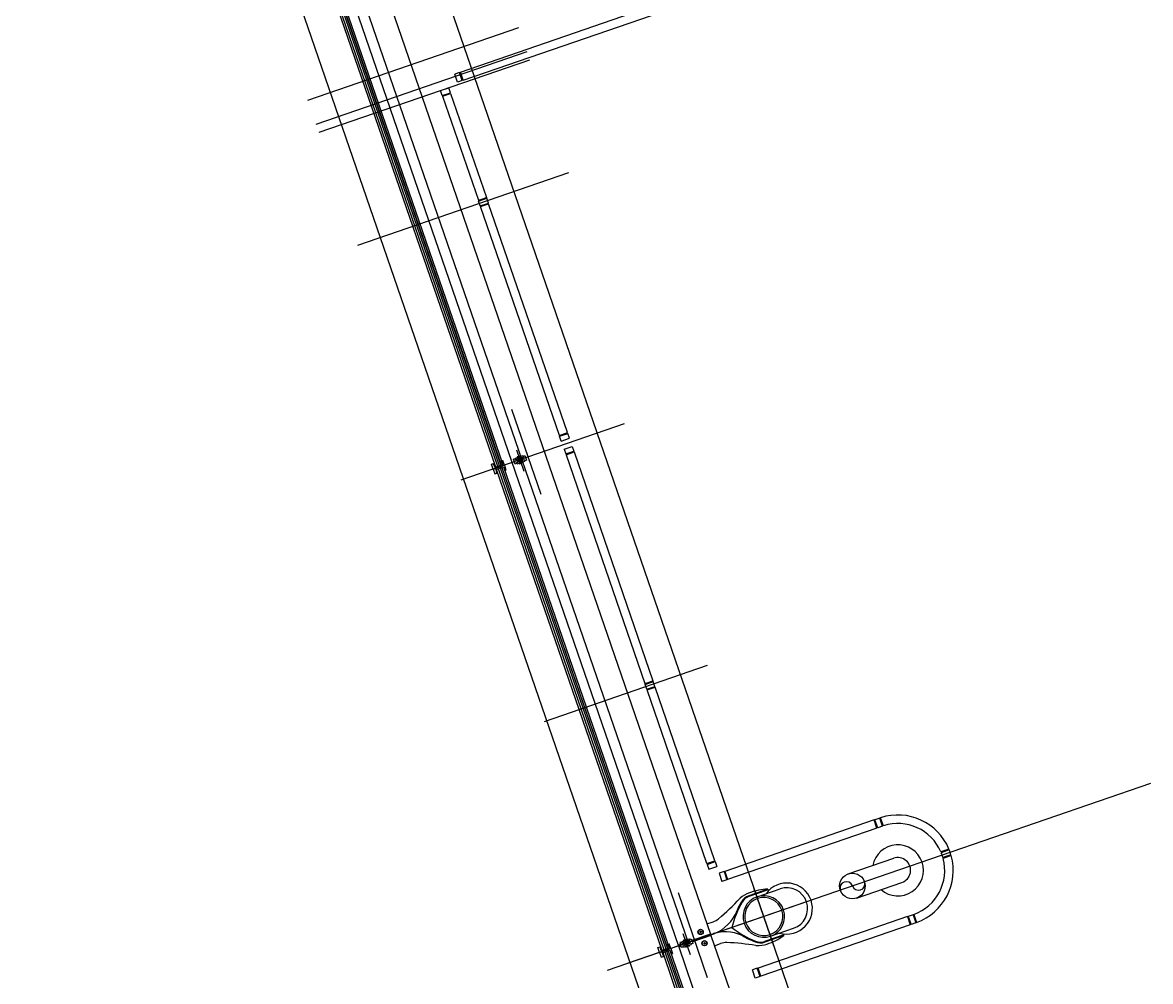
# Model space of a CAD drawing. Extents: x 809434 to 809707, y 818708 to 819364.
# Drawn here: x 809481.27 to 809487.89, y 819216.61 to 819222.24 of the extents above; entities that cross this region are included whole.
import ezdxf

# ---------------------------------------------------------------- set-up
doc = ezdxf.new("R2010")
doc.units = 0
for name, color, linetype in [('Level 2', 7, 'Continuous'), ('MAJ630__', 7, 'Continuous'), ('MAJ640__', 7, 'Continuous'), ('MAJ640__1', 7, 'Continuous'), ('MMH294_S', 7, 'Continuous')]:
    doc.layers.add(name, color=color, linetype=linetype)

msp = doc.modelspace()

# ---------------------------------------------------------------- linework, layer by layer
at = {"layer": 'Level 2'}
for p, q in [((809486.1185, 819217.2444), (809486.385, 819217.3361)), ((809486.1674, 819217.1026), (809486.4338, 819217.1943))]:
    msp.add_line(p, q, dxfattribs=at)
msp.add_circle((809486.1429, 819217.1735), 0.075, dxfattribs=at)
for centre, radius, start, end in [((809486.4094, 819217.2652), 0.075, 288.99964, 109.00049), ((809486.1075, 819217.1613), 0.0375, 19, 199), ((809486.1784, 819217.1857), 0.0375, 199, 19)]:
    msp.add_arc(centre, radius, start, end, dxfattribs=at)
at = {"layer": 'MAJ630__'}
for p, q in [((809483.3591, 819222.5554), (809485.3093, 819216.8917)), ((809483.0762, 819222.4553), (809484.0481, 819219.6329)), ((809483.1188, 819222.47), (809484.0906, 819219.6476)), ((809482.8847, 819222.3973), (809486.7915, 819211.0511)), ((809484.0251, 819219.6488), (809484.0374, 819219.6531)), ((809484.0349, 819219.6205), (809484.0251, 819219.6488)), ((809484.0349, 819219.6205), (809484.1004, 819219.643)), ((809484.0349, 819219.6205), (809484.1004, 819219.643)), ((809484.0349, 819219.6205), (809484.0446, 819219.5921)), ((809484.0447, 819219.6318), (809484.0374, 819219.6531)), ((809484.0447, 819219.6318), (809484.0906, 819219.6476)), ((809484.0496, 819219.6176), (809484.0955, 819219.6334)), ((809484.0496, 819219.6176), (809484.0569, 819219.5963)), ((809484.0529, 819219.6188), (809485.0247, 819216.7967)), ((809484.0833, 819219.6689), (809484.0906, 819219.6714)), ((809484.0906, 819219.6476), (809484.0833, 819219.6689)), ((809484.1004, 819219.643), (809484.0906, 819219.6714)), ((809484.0955, 819219.6334), (809485.0673, 819216.811)), ((809484.0955, 819219.6334), (809484.1028, 819219.6121)), ((809484.1004, 819219.643), (809484.1101, 819219.6147)), ((809484.1028, 819219.6121), (809484.1101, 819219.6147)), ((809484.0446, 819219.5921), (809484.0569, 819219.5963)), ((809485.5832, 819217.1098), (809485.7184, 819217.1563)), ((809485.6626, 819216.879), (809485.7978, 819216.9256)), ((809485.06, 819216.8323), (809485.0673, 819216.8348)), ((809485.0673, 819216.811), (809485.06, 819216.8323)), ((809485.0771, 819216.8065), (809485.0673, 819216.8348)), ((809485.3125, 819216.8822), (809487.2627, 819211.2186)), ((809485.0018, 819216.8123), (809485.0141, 819216.8165)), ((809485.0116, 819216.7839), (809485.0018, 819216.8123)), ((809485.0116, 819216.7839), (809485.0771, 819216.8065)), ((809485.0116, 819216.7839), (809485.0771, 819216.8065)), ((809485.0116, 819216.7839), (809485.0213, 819216.7555)), ((809485.0214, 819216.7952), (809485.0141, 819216.8165)), ((809485.0213, 819216.7555), (809485.0336, 819216.7598)), ((809485.0214, 819216.7952), (809485.0673, 819216.811)), ((809485.0263, 819216.781), (809485.0722, 819216.7969)), ((809485.0263, 819216.781), (809485.0336, 819216.7598)), ((809485.0296, 819216.7822), (809486.0015, 819213.9598)), ((809485.0722, 819216.7969), (809485.0795, 819216.7756)), ((809485.0722, 819216.7968), (809486.044, 819213.9745)), ((809485.0771, 819216.8065), (809485.0868, 819216.7781)), ((809485.0795, 819216.7756), (809485.0868, 819216.7781))]:
    msp.add_line(p, q, dxfattribs=at)
for points in [[(809485.6471, 819217.1551), (809485.6485, 819217.1512), (809485.5357, 819217.1123)], [(809485.2889, 819216.9508), (809485.3257, 819216.9635)], [(809485.3328, 819216.8231), (809485.3697, 819216.8358)], [(809485.741, 819216.8827), (809485.7396, 819216.8866), (809485.6268, 819216.8478)]]:
    msp.add_lwpolyline(points, dxfattribs=at)
for centre, radius, start, end in [((809486.4094, 819217.2652), 0.15, 229, 169), ((809485.7581, 819217.041), 0.15, 19, 144.5771), ((809485.7581, 819217.041), 0.122, 19, 109), ((809484.4947, 819218.007), 1.3402, 310.07845, 317.42579), ((809485.4963, 819217.0867), 0.02, 130.39607, 137.42579), ((809485.5951, 819216.9707), 0.1724, 109.2751, 130.39607), ((809485.5601, 819217.0414), 0.075, 109, 149.96236), ((809485.6229, 819216.9944), 0.122, 19, 199), ((809485.6229, 819216.9944), 0.112, 19, 199), ((809485.6581, 819216.816), 0.3393, 91.86071, 110.70605), ((809485.9824, 819216.7972), 0.5628, 149.96236, 166.36786), ((809485.6229, 819216.9944), 0.122, 199, 19), ((809485.6229, 819216.9944), 0.112, 199, 19), ((809485.7581, 819217.041), 0.15, 253.4229, 19), ((809485.7581, 819217.041), 0.122, 289, 19), ((809485.2932, 819217.058), 0.1, 289, 310.07845), ((809485.7848, 819217.3711), 0.5628, 231.63214, 248.03764), ((809485.4022, 819216.7413), 0.1, 87.92155, 109), ((809485.3572, 819215.5019), 1.3402, 80.57421, 87.92155), ((809485.6024, 819216.9187), 0.075, 248.03764, 289), ((809485.5864, 819216.996), 0.1724, 267.60393, 288.72489), ((809485.5408, 819217.1567), 0.3393, 287.29394, 306.13928), ((809485.58, 819216.8437), 0.02, 260.57421, 267.60393)]:
    msp.add_arc(centre, radius, start, end, dxfattribs=at)
msp.add_open_spline([(809485.1858, 819216.8611), (809485.1858, 819216.8611), (809485.1858, 819216.8611), (809485.1859, 819216.8611), (809485.186, 819216.8611), (809485.186, 819216.861), (809485.1861, 819216.861), (809485.1861, 819216.861), (809485.1862, 819216.861), (809485.1862, 819216.8609), (809485.1862, 819216.8609), (809485.1863, 819216.8609), (809485.1863, 819216.8608), (809485.1864, 819216.8608), (809485.1864, 819216.8607), (809485.1865, 819216.8607)], degree=3, dxfattribs=at)
at = {"layer": 'MAJ640__'}
for p, q in [((809483.0878, 819222.4593), (809484.0596, 819219.6369)), ((809483.0992, 819222.4632), (809484.071, 819219.6408)), ((809483.1086, 819222.4665), (809484.0804, 819219.6441)), ((809483.1093, 819222.4667), (809484.0811, 819219.6443)), ((809483.17, 819222.4902), (809485.1202, 819216.8266)), ((809484.1648, 819219.6811), (809484.1544, 819219.6775)), ((809484.1642, 819219.6491), (809484.1544, 819219.6775)), ((809484.2048, 819219.6882), (809484.1741, 819219.6776)), ((809484.1749, 819219.6901), (809484.1967, 819219.6976)), ((809484.1755, 819219.6914), (809484.1749, 819219.6901)), ((809484.1759, 819219.6873), (809484.1749, 819219.6901)), ((809484.1954, 819219.6982), (809484.1755, 819219.6914)), ((809484.1759, 819219.6873), (809484.1976, 819219.6948)), ((809484.1778, 819219.6879), (809484.1781, 819219.687)), ((809484.2105, 819219.6717), (809484.1798, 819219.6611)), ((809484.1954, 819219.6982), (809484.1967, 819219.6976)), ((809484.1957, 819219.6941), (809484.1961, 819219.6932)), ((809484.1976, 819219.6948), (809484.1967, 819219.6976)), ((809484.205, 819219.6883), (809484.2126, 819219.6909)), ((809484.2102, 819219.6967), (809484.2206, 819219.7003)), ((809484.2183, 819219.6744), (809484.2107, 819219.6718)), ((809484.2303, 819219.6719), (809484.2199, 819219.6683)), ((809484.2206, 819219.7003), (809484.2303, 819219.6719)), ((809484.0645, 819219.6227), (809485.0363, 819216.8004)), ((809484.0759, 819219.6266), (809485.0477, 819216.8043)), ((809484.0853, 819219.6299), (809485.0571, 819216.8075)), ((809484.086, 819219.6301), (809485.0579, 819216.8078)), ((809484.1746, 819219.6527), (809484.1642, 819219.6491)), ((809484.1722, 819219.6585), (809484.1798, 819219.6611)), ((809484.1757, 819219.6518), (809484.2197, 819219.6669)), ((809484.2089, 819219.6621), (809484.1871, 819219.6546)), ((809484.1881, 819219.6518), (809484.1871, 819219.6546)), ((809484.2098, 819219.6593), (809484.1881, 819219.6518)), ((809484.1894, 819219.6512), (809484.1881, 819219.6518)), ((809484.1887, 819219.6562), (809484.1888, 819219.6558)), ((809484.1895, 819219.6555), (809484.1888, 819219.6558)), ((809484.1894, 819219.6512), (809484.2092, 819219.658)), ((809484.2065, 819219.6613), (809484.2068, 819219.662)), ((809484.2066, 819219.6624), (809484.2068, 819219.662)), ((809484.2098, 819219.6593), (809484.2089, 819219.6621)), ((809484.2092, 819219.658), (809484.2098, 819219.6593)), ((809485.1202, 819216.8266), (809485.1344, 819216.8315)), ((809485.1415, 819216.8445), (809485.1311, 819216.8409)), ((809485.1311, 819216.8409), (809485.1344, 819216.8315)), ((809485.1815, 819216.8517), (809485.1508, 819216.8411)), ((809485.1516, 819216.8535), (809485.1734, 819216.861)), ((809485.1522, 819216.8548), (809485.1516, 819216.8535)), ((809485.1526, 819216.8507), (809485.1516, 819216.8535)), ((809485.1721, 819216.8617), (809485.1522, 819216.8548)), ((809485.1524, 819216.8152), (809485.1964, 819216.8304)), ((809485.1526, 819216.8507), (809485.1743, 819216.8582)), ((809485.1545, 819216.8514), (809485.1548, 819216.8504)), ((809485.1872, 819216.8351), (809485.1565, 819216.8245)), ((809485.1721, 819216.8617), (809485.1734, 819216.861)), ((809485.1724, 819216.8575), (809485.1728, 819216.8566)), ((809485.1743, 819216.8582), (809485.1734, 819216.861)), ((809485.1817, 819216.8517), (809485.1893, 819216.8544)), ((809485.1833, 819216.8259), (809485.1835, 819216.8254)), ((809485.1869, 819216.8601), (809485.1973, 819216.8637)), ((809485.195, 819216.8378), (809485.1874, 819216.8352)), ((809485.207, 819216.8354), (809485.1966, 819216.8318)), ((809485.1973, 819216.8637), (809485.2005, 819216.8543)), ((809485.3093, 819216.8917), (809485.2005, 819216.8543)), ((809485.3125, 819216.8822), (809485.2038, 819216.8448)), ((809485.2038, 819216.8448), (809485.207, 819216.8354)), ((809485.0412, 819216.7862), (809486.013, 819213.9638)), ((809485.0526, 819216.7901), (809486.0244, 819213.9677)), ((809485.062, 819216.7933), (809486.0338, 819213.971)), ((809485.0627, 819216.7936), (809486.0346, 819213.9712)), ((809485.1234, 819216.8171), (809485.1376, 819216.822)), ((809485.1234, 819216.8171), (809487.0736, 819211.1535)), ((809485.1409, 819216.8126), (809485.1376, 819216.822)), ((809485.1513, 819216.8162), (809485.1409, 819216.8126)), ((809485.1489, 819216.8219), (809485.1565, 819216.8245)), ((809485.1856, 819216.8256), (809485.1638, 819216.8181)), ((809485.1648, 819216.8153), (809485.1638, 819216.8181)), ((809485.1865, 819216.8227), (809485.1648, 819216.8153)), ((809485.1661, 819216.8146), (809485.1648, 819216.8153)), ((809485.1654, 819216.8197), (809485.1655, 819216.8192)), ((809485.1662, 819216.8189), (809485.1655, 819216.8192)), ((809485.1661, 819216.8146), (809485.1859, 819216.8215)), ((809485.1832, 819216.8248), (809485.1835, 819216.8254)), ((809485.1865, 819216.8227), (809485.1856, 819216.8256)), ((809485.1859, 819216.8215), (809485.1865, 819216.8227))]:
    msp.add_line(p, q, dxfattribs=at)
for points in [[(809484.2091, 819219.6976), (809484.1651, 819219.6825)], [(809485.6471, 819217.1551), (809485.5343, 819217.1163)], [(809485.1858, 819216.8611), (809485.1418, 819216.8459)], [(809485.741, 819216.8827), (809485.6281, 819216.8438)]]:
    msp.add_lwpolyline(points, dxfattribs=at)
for centre, radius in [((809484.1924, 819219.6747), 0.006), ((809485.2522, 819216.9038), 0.0155), ((809485.2522, 819216.9038), 0.0135), ((809485.2522, 819216.9038), 0.0042), ((809485.275, 819216.8376), 0.0155), ((809485.275, 819216.8376), 0.0135), ((809485.275, 819216.8376), 0.0042)]:
    msp.add_circle(centre, radius, dxfattribs=at)
for centre, radius, start, end in [((809484.1924, 819219.6747), 0.0095, 145.18264, 252.81736), ((809484.1924, 819219.6747), 0.0109, 101.1265, 116.87349), ((809484.1924, 819219.6747), 0.0095, 326.69488, 71.30512), ((809484.1924, 819219.6747), 0.0109, 281.1265, 296.87349), ((809485.5601, 819217.0414), 0.0792, 109, 149.96236), ((809485.9824, 819216.7972), 0.567, 149.96236, 158.10407), ((809485.2485, 819217.109), 0.2307, 285.67731, 333.23123), ((809485.4377, 819217.0161), 0.02, 326.67541, 338.10407), ((809485.3984, 819216.6736), 0.2307, 64.76877, 112.32268), ((809485.2485, 819217.109), 0.2307, 285.67731, 292.32268), ((809485.3984, 819216.6736), 0.2307, 105.67731, 112.32268), ((809485.1691, 819216.8381), 0.0095, 145.18264, 198.99991), ((809485.1691, 819216.8381), 0.0095, 198.99991, 252.81736), ((809485.1691, 819216.8381), 0.006, 19.00013, 198.99986), ((809485.1691, 819216.8381), 0.006, 198.99986, 19.00013), ((809485.1691, 819216.8381), 0.0109, 101.1265, 116.87349), ((809485.1691, 819216.8381), 0.0109, 281.1265, 296.87349), ((809485.1691, 819216.8381), 0.0095, 19.00008, 71.30512), ((809485.1691, 819216.8381), 0.0095, 326.69488, 19.00008), ((809485.4904, 819216.8633), 0.02, 59.89592, 71.32459), ((809485.7848, 819217.3711), 0.567, 239.89592, 248.03764), ((809485.6024, 819216.9187), 0.0792, 248.03764, 289)]:
    msp.add_arc(centre, radius, start, end, dxfattribs=at)
for points, degree in [([(809484.1648, 819219.6818), (809484.1648, 819219.6818), (809484.1648, 819219.6819), (809484.1648, 819219.682), (809484.1648, 819219.682), (809484.1648, 819219.6821), (809484.1649, 819219.6821), (809484.1649, 819219.6822), (809484.1649, 819219.6822), (809484.1649, 819219.6823), (809484.1649, 819219.6823), (809484.165, 819219.6824), (809484.165, 819219.6824), (809484.165, 819219.6825), (809484.1651, 819219.6825), (809484.1651, 819219.6825)], 3), ([(809484.1656, 819219.6756), (809484.1655, 819219.6759), (809484.1654, 819219.6763), (809484.1652, 819219.6771), (809484.1651, 819219.6777), (809484.165, 819219.6788), (809484.1649, 819219.6794), (809484.1648, 819219.6805), (809484.1648, 819219.6811), (809484.1648, 819219.6818)], 3), ([(809484.1656, 819219.6756), (809484.1656, 819219.6756), (809484.1657, 819219.6755), (809484.1657, 819219.6755), (809484.1657, 819219.6755), (809484.1657, 819219.6754), (809484.1657, 819219.6754), (809484.1657, 819219.6754)], 3), ([(809484.1665, 819219.675), (809484.1665, 819219.675), (809484.1665, 819219.675), (809484.1664, 819219.675), (809484.1664, 819219.675), (809484.1663, 819219.675), (809484.1663, 819219.675), (809484.1661, 819219.675), (809484.1661, 819219.675), (809484.1659, 819219.6751), (809484.1659, 819219.6751), (809484.1658, 819219.6753), (809484.1657, 819219.6753), (809484.1657, 819219.6754)], 3), ([(809484.1665, 819219.675), (809484.1671, 819219.6753), (809484.1678, 819219.6755), (809484.1693, 819219.676), (809484.1703, 819219.6763), (809484.1718, 819219.6769), (809484.1724, 819219.6771), (809484.1734, 819219.6774), (809484.1737, 819219.6775), (809484.1741, 819219.6776)], 3), ([(809484.1665, 819219.675), (809484.1673, 819219.6753), (809484.1682, 819219.6756), (809484.1691, 819219.6759), (809484.1704, 819219.6764), (809484.1716, 819219.6768), (809484.1729, 819219.6773), (809484.1733, 819219.6774), (809484.1737, 819219.6775), (809484.1741, 819219.6776)], 3), ([(809484.1741, 819219.6776), (809484.1741, 819219.6776), (809484.1741, 819219.6776), (809484.1741, 819219.6775), (809484.1742, 819219.6773), (809484.1743, 819219.6767), (809484.1744, 819219.6763), (809484.1746, 819219.6751), (809484.1747, 819219.674), (809484.1751, 819219.6718), (809484.1754, 819219.6706), (809484.1762, 819219.6683), (809484.1766, 819219.6672), (809484.1776, 819219.6651), (809484.1782, 819219.6641), (809484.1789, 819219.6628), (809484.1792, 819219.6623), (809484.1795, 819219.6617), (809484.1796, 819219.6615), (809484.1797, 819219.6612), (809484.1797, 819219.6612), (809484.1798, 819219.6611)], 3), ([(809484.1853, 819219.6812), (809484.1853, 819219.6812), (809484.1853, 819219.6812), (809484.1852, 819219.6811), (809484.1852, 819219.681), (809484.185, 819219.6808), (809484.1849, 819219.6806), (809484.1847, 819219.6803), (809484.1845, 819219.6801), (809484.1844, 819219.6799)], 3), ([(809484.1874, 819219.6845), (809484.1863, 819219.6827), (809484.1853, 819219.6812)], 2), ([(809484.1939, 819219.6842), (809484.1922, 819219.6848), (809484.1903, 819219.6854)], 2), ([(809484.1954, 819219.6837), (809484.1952, 819219.6838), (809484.195, 819219.6838), (809484.1946, 819219.684), (809484.1944, 819219.684), (809484.1942, 819219.6841), (809484.1941, 819219.6842), (809484.194, 819219.6842), (809484.194, 819219.6842), (809484.1939, 819219.6842)], 3), ([(809484.2048, 819219.6882), (809484.2049, 819219.6883), (809484.2049, 819219.6883), (809484.205, 819219.6883)], 2), ([(809484.2048, 819219.6882), (809484.2049, 819219.6883), (809484.2049, 819219.6883), (809484.205, 819219.6883)], 2), ([(809484.2107, 819219.6718), (809484.2107, 819219.6718), (809484.2107, 819219.6718), (809484.2106, 819219.6719), (809484.2106, 819219.6721), (809484.2104, 819219.6727), (809484.2104, 819219.6731), (809484.2102, 819219.6743), (809484.2101, 819219.6754), (809484.2096, 819219.6776), (809484.2093, 819219.6788), (809484.2085, 819219.6811), (809484.2081, 819219.6822), (809484.2071, 819219.6843), (809484.2066, 819219.6853), (809484.2058, 819219.6866), (809484.2056, 819219.6871), (809484.2052, 819219.6877), (809484.2051, 819219.6879), (809484.205, 819219.6882), (809484.205, 819219.6882), (809484.205, 819219.6883)], 3), ([(809484.2091, 819219.6976), (809484.2091, 819219.6976), (809484.2091, 819219.6976), (809484.2092, 819219.6976), (809484.2093, 819219.6976), (809484.2093, 819219.6976), (809484.2094, 819219.6976), (809484.2094, 819219.6975), (809484.2094, 819219.6975), (809484.2095, 819219.6975), (809484.2095, 819219.6975), (809484.2096, 819219.6974), (809484.2096, 819219.6974), (809484.2097, 819219.6973), (809484.2097, 819219.6973), (809484.2097, 819219.6972)], 3), ([(809484.2097, 819219.6972), (809484.2101, 819219.6968), (809484.2105, 819219.6963), (809484.2111, 819219.6953), (809484.2114, 819219.6948), (809484.212, 819219.6938), (809484.2123, 819219.6933), (809484.2126, 819219.6925), (809484.2128, 819219.6922), (809484.2129, 819219.6919)], 3), ([(809484.2107, 819219.6718), (809484.2106, 819219.6717), (809484.2106, 819219.6717), (809484.2105, 819219.6717)], 2), ([(809484.213, 819219.6917), (809484.213, 819219.6916), (809484.213, 819219.6916), (809484.213, 819219.6915), (809484.213, 819219.6914), (809484.213, 819219.6913), (809484.2129, 819219.6912), (809484.2128, 819219.6911), (809484.2128, 819219.691), (809484.2127, 819219.691), (809484.2126, 819219.6909), (809484.2126, 819219.6909), (809484.2126, 819219.6909), (809484.2126, 819219.6909)], 3), ([(809484.213, 819219.6917), (809484.213, 819219.6917), (809484.2129, 819219.6917), (809484.2129, 819219.6917), (809484.2129, 819219.6918), (809484.2129, 819219.6918), (809484.2129, 819219.6918), (809484.2129, 819219.6919)], 3), ([(809484.2183, 819219.6744), (809484.2183, 819219.6744), (809484.2183, 819219.6744), (809484.2183, 819219.6744), (809484.2184, 819219.6744), (809484.2184, 819219.6744), (809484.2185, 819219.6744), (809484.2186, 819219.6744), (809484.2187, 819219.6744), (809484.2188, 819219.6743), (809484.2189, 819219.6743), (809484.219, 819219.6741), (809484.219, 819219.6741), (809484.219, 819219.674)], 3), ([(809484.2191, 819219.6738), (809484.2191, 819219.6738), (809484.2191, 819219.6738), (809484.2191, 819219.6739), (809484.2191, 819219.6739), (809484.2191, 819219.674), (809484.2191, 819219.674), (809484.219, 819219.674)], 3), ([(809484.2191, 819219.6738), (809484.2192, 819219.6735), (809484.2193, 819219.6731), (809484.2195, 819219.6723), (809484.2196, 819219.6717), (809484.2198, 819219.6706), (809484.2198, 819219.67), (809484.2199, 819219.6689), (809484.2199, 819219.6682), (809484.2199, 819219.6676)], 3), ([(809484.1718, 819219.6577), (809484.1718, 819219.6578), (809484.1718, 819219.6578), (809484.1718, 819219.6579), (809484.1718, 819219.658), (809484.1718, 819219.6581), (809484.1718, 819219.6582), (809484.1719, 819219.6583), (809484.1719, 819219.6584), (809484.172, 819219.6584), (809484.1721, 819219.6585), (809484.1722, 819219.6585), (809484.1722, 819219.6585), (809484.1722, 819219.6585)], 3), ([(809484.1718, 819219.6577), (809484.1718, 819219.6577), (809484.1718, 819219.6577), (809484.1718, 819219.6577), (809484.1718, 819219.6576), (809484.1718, 819219.6576), (809484.1719, 819219.6575), (809484.1719, 819219.6575)], 3), ([(809484.175, 819219.6522), (809484.1746, 819219.6526), (809484.1743, 819219.6531), (809484.1736, 819219.6541), (809484.1733, 819219.6546), (809484.1727, 819219.6556), (809484.1725, 819219.6561), (809484.1721, 819219.6569), (809484.172, 819219.6572), (809484.1719, 819219.6575)], 3), ([(809484.1757, 819219.6518), (809484.1756, 819219.6518), (809484.1756, 819219.6517), (809484.1755, 819219.6518), (809484.1755, 819219.6518), (809484.1754, 819219.6518), (809484.1754, 819219.6518), (809484.1753, 819219.6519), (809484.1753, 819219.6519), (809484.1752, 819219.6519), (809484.1752, 819219.6519), (809484.1752, 819219.652), (809484.1751, 819219.652), (809484.1751, 819219.6521), (809484.175, 819219.6521), (809484.175, 819219.6522)], 3), ([(809484.1893, 819219.6657), (809484.1895, 819219.6656), (809484.1897, 819219.6656), (809484.1901, 819219.6654), (809484.1903, 819219.6654), (809484.1906, 819219.6653), (809484.1907, 819219.6652), (809484.1908, 819219.6652), (809484.1908, 819219.6652), (809484.1908, 819219.6652)], 3), ([(809484.1908, 819219.6652), (809484.1925, 819219.6646), (809484.1945, 819219.664)], 2), ([(809484.1973, 819219.6649), (809484.1985, 819219.6667), (809484.1995, 819219.6682)], 2), ([(809484.1995, 819219.6682), (809484.1995, 819219.6682), (809484.1995, 819219.6682), (809484.1995, 819219.6683), (809484.1996, 819219.6684), (809484.1997, 819219.6686), (809484.1998, 819219.6688), (809484.2001, 819219.6691), (809484.2002, 819219.6693), (809484.2003, 819219.6695)], 3), ([(809484.2199, 819219.6676), (809484.2199, 819219.6676), (809484.2199, 819219.6675), (809484.2199, 819219.6674), (809484.2199, 819219.6674), (809484.2199, 819219.6673), (809484.2199, 819219.6673), (809484.2199, 819219.6672), (809484.2199, 819219.6672), (809484.2198, 819219.6671), (809484.2198, 819219.6671), (809484.2198, 819219.667), (809484.2198, 819219.667), (809484.2197, 819219.6669), (809484.2197, 819219.6669), (809484.2197, 819219.6669)], 3), ([(809485.1415, 819216.8452), (809485.1415, 819216.8453), (809485.1415, 819216.8453), (809485.1415, 819216.8454), (809485.1415, 819216.8455), (809485.1416, 819216.8456), (809485.1416, 819216.8456), (809485.1416, 819216.8456), (809485.1416, 819216.8457), (809485.1416, 819216.8457), (809485.1416, 819216.8458), (809485.1417, 819216.8458), (809485.1417, 819216.8459), (809485.1417, 819216.8459), (809485.1418, 819216.8459), (809485.1418, 819216.8459)], 3), ([(809485.1423, 819216.839), (809485.1422, 819216.8394), (809485.1422, 819216.8397), (809485.142, 819216.8406), (809485.1418, 819216.8411), (809485.1417, 819216.8422), (809485.1416, 819216.8428), (809485.1415, 819216.844), (809485.1415, 819216.8446), (809485.1415, 819216.8452)], 3), ([(809485.1423, 819216.839), (809485.1423, 819216.839), (809485.1424, 819216.839), (809485.1424, 819216.8389), (809485.1424, 819216.8389), (809485.1424, 819216.8389), (809485.1424, 819216.8389), (809485.1424, 819216.8388)], 3), ([(809485.1432, 819216.8385), (809485.1432, 819216.8385), (809485.1432, 819216.8385), (809485.1431, 819216.8385), (809485.1431, 819216.8385), (809485.143, 819216.8384), (809485.143, 819216.8384), (809485.1428, 819216.8385), (809485.1428, 819216.8385), (809485.1426, 819216.8385), (809485.1426, 819216.8386), (809485.1425, 819216.8387), (809485.1424, 819216.8388), (809485.1424, 819216.8388)], 3), ([(809485.1432, 819216.8385), (809485.1438, 819216.8387), (809485.1445, 819216.8389), (809485.146, 819216.8395), (809485.147, 819216.8398), (809485.1485, 819216.8403), (809485.1491, 819216.8405), (809485.1501, 819216.8409), (809485.1504, 819216.841), (809485.1508, 819216.8411)], 3), ([(809485.1432, 819216.8385), (809485.144, 819216.8388), (809485.1449, 819216.8391), (809485.1458, 819216.8394), (809485.1471, 819216.8398), (809485.1483, 819216.8403), (809485.1496, 819216.8407), (809485.15, 819216.8408), (809485.1504, 819216.841), (809485.1508, 819216.8411)], 3), ([(809485.1508, 819216.8411), (809485.1508, 819216.8411), (809485.1508, 819216.8411), (809485.1508, 819216.8409), (809485.1509, 819216.8407), (809485.151, 819216.8401), (809485.1511, 819216.8397), (809485.1513, 819216.8385), (809485.1514, 819216.8375), (809485.1518, 819216.8352), (809485.1521, 819216.834), (809485.1526, 819216.8327), (809485.1526, 819216.8326), (809485.1526, 819216.8325)], 3), ([(809485.1526, 819216.8325), (809485.153, 819216.8315), (809485.1534, 819216.8305), (809485.1543, 819216.8285), (809485.1549, 819216.8276), (809485.1556, 819216.8263), (809485.1559, 819216.8258), (809485.1562, 819216.8251), (809485.1563, 819216.8249), (809485.1564, 819216.8247), (809485.1564, 819216.8246), (809485.1565, 819216.8245)], 3), ([(809485.162, 819216.8447), (809485.162, 819216.8446), (809485.162, 819216.8446), (809485.1619, 819216.8445), (809485.1619, 819216.8445), (809485.1617, 819216.8442), (809485.1616, 819216.8441), (809485.1614, 819216.8437), (809485.1612, 819216.8435), (809485.1611, 819216.8434)], 3), ([(809485.1641, 819216.8479), (809485.163, 819216.8462), (809485.162, 819216.8447)], 2), ([(809485.166, 819216.8291), (809485.1662, 819216.8291), (809485.1664, 819216.829), (809485.1668, 819216.8289), (809485.167, 819216.8288), (809485.1673, 819216.8287), (809485.1674, 819216.8287), (809485.1675, 819216.8287), (809485.1675, 819216.8287), (809485.1675, 819216.8286)], 3), ([(809485.1706, 819216.8476), (809485.1689, 819216.8482), (809485.167, 819216.8489)], 2), ([(809485.1675, 819216.8286), (809485.1692, 819216.8281), (809485.1712, 819216.8274)], 2), ([(809485.1721, 819216.8471), (809485.1719, 819216.8472), (809485.1717, 819216.8473), (809485.1713, 819216.8474), (809485.1711, 819216.8475), (809485.1709, 819216.8476), (809485.1708, 819216.8476), (809485.1707, 819216.8476), (809485.1707, 819216.8476), (809485.1706, 819216.8476)], 3), ([(809485.174, 819216.8284), (809485.1752, 819216.8301), (809485.1762, 819216.8316)], 2), ([(809485.1762, 819216.8316), (809485.1762, 819216.8316), (809485.1762, 819216.8317), (809485.1762, 819216.8317), (809485.1763, 819216.8318), (809485.1764, 819216.832), (809485.1766, 819216.8322), (809485.1768, 819216.8326), (809485.1769, 819216.8328), (809485.177, 819216.8329)], 3), ([(809485.1815, 819216.8517), (809485.1816, 819216.8517), (809485.1816, 819216.8517), (809485.1817, 819216.8517)], 2), ([(809485.1815, 819216.8517), (809485.1816, 819216.8517), (809485.1816, 819216.8517), (809485.1817, 819216.8517)], 2), ([(809485.1855, 819216.8438), (809485.1852, 819216.8448), (809485.1848, 819216.8458), (809485.1838, 819216.8478), (809485.1833, 819216.8487), (809485.1825, 819216.85), (809485.1823, 819216.8505), (809485.1819, 819216.8511), (809485.1818, 819216.8514), (809485.1817, 819216.8516), (809485.1817, 819216.8517), (809485.1817, 819216.8517)], 3), ([(809485.1874, 819216.8352), (809485.1874, 819216.8352), (809485.1874, 819216.8352), (809485.1873, 819216.8354), (809485.1873, 819216.8356), (809485.1871, 819216.8361), (809485.1871, 819216.8365), (809485.1869, 819216.8378), (809485.1868, 819216.8388), (809485.1863, 819216.8411), (809485.186, 819216.8423), (809485.1856, 819216.8436), (809485.1856, 819216.8437), (809485.1855, 819216.8438)], 3), ([(809485.1865, 819216.8607), (809485.1868, 819216.8602), (809485.1872, 819216.8597), (809485.1878, 819216.8587), (809485.1881, 819216.8582), (809485.1887, 819216.8572), (809485.189, 819216.8568), (809485.1893, 819216.856), (809485.1895, 819216.8556), (809485.1896, 819216.8553)], 3), ([(809485.1874, 819216.8352), (809485.1873, 819216.8352), (809485.1873, 819216.8352), (809485.1872, 819216.8351)], 2), ([(809485.1897, 819216.8551), (809485.1897, 819216.8551), (809485.1897, 819216.8551), (809485.1897, 819216.855), (809485.1897, 819216.8549), (809485.1897, 819216.8547), (809485.1896, 819216.8547), (809485.1896, 819216.8545), (809485.1895, 819216.8545), (809485.1894, 819216.8544), (809485.1893, 819216.8544), (809485.1893, 819216.8544), (809485.1893, 819216.8544), (809485.1893, 819216.8544)], 3), ([(809485.1897, 819216.8551), (809485.1897, 819216.8551), (809485.1896, 819216.8552), (809485.1896, 819216.8552), (809485.1896, 819216.8552), (809485.1896, 819216.8553), (809485.1896, 819216.8553), (809485.1896, 819216.8553)], 3), ([(809485.195, 819216.8378), (809485.195, 819216.8378), (809485.195, 819216.8378), (809485.195, 819216.8378), (809485.1951, 819216.8378), (809485.1951, 819216.8378), (809485.1952, 819216.8378), (809485.1953, 819216.8378), (809485.1954, 819216.8378), (809485.1955, 819216.8377), (809485.1956, 819216.8377), (809485.1957, 819216.8376), (809485.1957, 819216.8375), (809485.1957, 819216.8374)], 3), ([(809485.1958, 819216.8372), (809485.1958, 819216.8373), (809485.1958, 819216.8373), (809485.1958, 819216.8373), (809485.1958, 819216.8374), (809485.1958, 819216.8374), (809485.1958, 819216.8374), (809485.1957, 819216.8374)], 3), ([(809485.1958, 819216.8372), (809485.1959, 819216.8369), (809485.196, 819216.8366), (809485.1962, 819216.8357), (809485.1963, 819216.8352), (809485.1965, 819216.8341), (809485.1965, 819216.8335), (809485.1966, 819216.8323), (809485.1966, 819216.8317), (809485.1966, 819216.8311)], 3), ([(809485.1966, 819216.8311), (809485.1966, 819216.831), (809485.1966, 819216.831), (809485.1966, 819216.8309), (809485.1966, 819216.8308), (809485.1966, 819216.8307), (809485.1966, 819216.8307), (809485.1966, 819216.8306), (809485.1966, 819216.8306), (809485.1965, 819216.8305), (809485.1965, 819216.8305), (809485.1965, 819216.8305), (809485.1965, 819216.8304), (809485.1964, 819216.8304), (809485.1964, 819216.8304), (809485.1964, 819216.8304)], 3), ([(809485.1485, 819216.8212), (809485.1485, 819216.8212), (809485.1485, 819216.8212), (809485.1485, 819216.8213), (809485.1485, 819216.8214), (809485.1485, 819216.8216), (809485.1485, 819216.8216), (809485.1486, 819216.8218), (809485.1486, 819216.8218), (809485.1487, 819216.8219), (809485.1488, 819216.8219), (809485.1489, 819216.8219), (809485.1489, 819216.8219), (809485.1489, 819216.8219)], 3), ([(809485.1485, 819216.8212), (809485.1485, 819216.8211), (809485.1485, 819216.8211), (809485.1485, 819216.8211), (809485.1485, 819216.8211), (809485.1485, 819216.821), (809485.1486, 819216.821), (809485.1486, 819216.821)], 3), ([(809485.1517, 819216.8156), (809485.1513, 819216.8161), (809485.151, 819216.8166), (809485.1503, 819216.8176), (809485.15, 819216.8181), (809485.1495, 819216.819), (809485.1492, 819216.8195), (809485.1488, 819216.8203), (809485.1487, 819216.8207), (809485.1486, 819216.821)], 3), ([(809485.1524, 819216.8152), (809485.1523, 819216.8152), (809485.1523, 819216.8152), (809485.1522, 819216.8152), (809485.1522, 819216.8152), (809485.1521, 819216.8153), (809485.1521, 819216.8153), (809485.152, 819216.8153), (809485.152, 819216.8153), (809485.1519, 819216.8154), (809485.1519, 819216.8154), (809485.1519, 819216.8154), (809485.1518, 819216.8155), (809485.1518, 819216.8155), (809485.1517, 819216.8156), (809485.1517, 819216.8156)], 3)]:
    msp.add_open_spline(points, degree=degree, dxfattribs=at)
at = {"layer": 'MAJ640__1'}
for p, q in [((809481.2733, 819228.1829), (809485.1785, 819216.8414)), ((809485.6229, 819216.9944), (809483.6695, 819222.6675)), ((809484.1833, 819222.2099), (809482.9459, 819221.7838)), ((809484.2322, 819222.0681), (809482.9947, 819221.642)), ((809484.2485, 819222.0208), (809483.011, 819221.5947)), ((809484.4763, 819221.3589), (809483.2389, 819220.9328)), ((809484.1428, 819219.9723), (809484.3144, 819219.4737)), ((809484.8032, 819219.885), (809483.845, 819219.5551)), ((809484.216, 819219.606), (809484.1732, 819219.7303)), ((809485.2915, 819218.4667), (809484.3333, 819218.1368)), ((809487.8917, 819217.7756), (809484.8217, 819216.7185)), ((809487.8917, 819217.7756), (809484.8217, 819216.7185)), ((809487.8917, 819217.7756), (809484.8217, 819216.7185)), ((809485.5633, 819217.1673), (809485.6807, 819216.8264)), ((809485.6824, 819216.8215), (809485.565, 819217.1624)), ((809485.9414, 819217.1041), (809484.7039, 819216.678)), ((809485.1195, 819217.1358), (809485.2911, 819216.6372)), ((809485.1195, 819217.1358), (809485.2911, 819216.6372)), ((809487.5763, 819211.3213), (809485.6229, 819216.9944)), ((809485.1927, 819216.7695), (809485.1499, 819216.8937)), ((809485.1927, 819216.7695), (809485.1499, 819216.8937)), ((809485.0296, 819216.7822), (809485.0248, 819216.7964)), ((809485.0296, 819216.7822), (809485.0248, 819216.7964))]:
    msp.add_line(p, q, dxfattribs=at)
msp.add_circle((809485.0272, 819216.7893), 0.003, dxfattribs=at)
msp.add_circle((809485.0272, 819216.7893), 0.003, dxfattribs=at)
at = {"layer": 'MMH294_S'}
for p, q in [((809483.8423, 819221.9497), (809485.016, 819222.3538)), ((809483.8586, 819221.9024), (809485.0323, 819222.3065)), ((809483.8376, 819221.948), (809483.8092, 819221.9383)), ((809483.8255, 819221.891), (809483.8092, 819221.9383)), ((809483.8539, 819221.9008), (809483.8376, 819221.948)), ((809483.843, 819221.9478), (809483.8382, 819221.9461)), ((809483.8586, 819221.9024), (809483.8423, 819221.9497)), ((809483.7267, 819221.8411), (809483.7739, 819221.8574)), ((809483.7837, 819221.829), (809483.7739, 819221.8574)), ((809483.8539, 819221.9008), (809483.8255, 819221.891)), ((809483.8579, 819221.9043), (809483.8532, 819221.9027)), ((809483.7364, 819221.8127), (809483.7267, 819221.8411)), ((809483.7364, 819221.8127), (809483.7837, 819221.829)), ((809483.7381, 819221.808), (809483.7853, 819221.8243)), ((809483.7381, 819221.808), (809483.9481, 819221.1982)), ((809483.74, 819221.8087), (809483.7383, 819221.8134)), ((809483.7834, 819221.8236), (809483.7818, 819221.8284)), ((809483.7853, 819221.8243), (809483.9953, 819221.2144)), ((809483.9481, 819221.1982), (809483.9677, 819221.2049)), ((809483.9497, 819221.1934), (809483.997, 819221.2097)), ((809483.9516, 819221.1941), (809483.9499, 819221.1988)), ((809483.9677, 819221.2049), (809483.9953, 819221.2144)), ((809483.9951, 819221.2091), (809483.9934, 819221.2138)), ((809484.0067, 819221.1813), (809483.997, 819221.2097)), ((809483.9594, 819221.1651), (809483.9497, 819221.1934)), ((809483.9594, 819221.1651), (809484.0067, 819221.1813)), ((809483.9611, 819221.1603), (809484.0084, 819221.1766)), ((809484.4234, 819219.8177), (809483.9611, 819221.1603)), ((809483.963, 819221.161), (809483.9613, 819221.1657)), ((809484.0065, 819221.176), (809484.0048, 819221.1807)), ((809484.4707, 819219.834), (809484.0084, 819221.1766)), ((809484.4234, 819219.8177), (809484.4707, 819219.834)), ((809484.425, 819219.813), (809484.4723, 819219.8293)), ((809484.4348, 819219.7846), (809484.425, 819219.813)), ((809484.4269, 819219.8136), (809484.4253, 819219.8184)), ((809484.4704, 819219.8286), (809484.4688, 819219.8333)), ((809484.4821, 819219.8009), (809484.4723, 819219.8293)), ((809484.4348, 819219.7846), (809484.4821, 819219.8009)), ((809484.4511, 819219.7373), (809484.4983, 819219.7536)), ((809484.4983, 819219.7536), (809484.5081, 819219.7252)), ((809484.4511, 819219.7373), (809484.4608, 819219.709)), ((809484.4608, 819219.709), (809484.5081, 819219.7252)), ((809484.4625, 819219.7042), (809484.5097, 819219.7205)), ((809484.4625, 819219.7042), (809484.9248, 819218.3616)), ((809484.4627, 819219.7096), (809484.4643, 819219.7049)), ((809484.5062, 819219.7246), (809484.5078, 819219.7199)), ((809484.5097, 819219.7205), (809484.972, 819218.3779)), ((809484.9248, 819218.3616), (809484.9444, 819218.3684)), ((809484.9264, 819218.3569), (809484.9737, 819218.3732)), ((809484.9362, 819218.3285), (809484.9264, 819218.3569)), ((809484.9283, 819218.3575), (809484.9266, 819218.3623)), ((809484.9444, 819218.3684), (809484.972, 819218.3779)), ((809484.9718, 819218.3725), (809484.9701, 819218.3772)), ((809484.9834, 819218.3448), (809484.9737, 819218.3732)), ((809484.9362, 819218.3285), (809484.9834, 819218.3448)), ((809484.9378, 819218.3238), (809484.9851, 819218.3401)), ((809485.2886, 819217.305), (809484.9378, 819218.3238)), ((809484.9397, 819218.3244), (809484.938, 819218.3292)), ((809484.9832, 819218.3394), (809484.9815, 819218.3441)), ((809485.3359, 819217.3213), (809484.9851, 819218.3401)), ((809486.2705, 819217.5611), (809485.3942, 819217.2594)), ((809486.2868, 819217.5138), (809486.2705, 819217.5611)), ((809486.2759, 819217.5608), (809486.2711, 819217.5592)), ((809486.3036, 819217.5725), (809486.2752, 819217.5627)), ((809486.2915, 819217.5155), (809486.2752, 819217.5627)), ((809486.3198, 819217.5252), (809486.3036, 819217.5725)), ((809486.3246, 819217.5268), (809486.3083, 819217.5741)), ((809486.2868, 819217.5138), (809485.4105, 819217.2121)), ((809486.2908, 819217.5174), (809486.2861, 819217.5157)), ((809486.3198, 819217.5252), (809486.2915, 819217.5155)), ((809486.7096, 819217.3897), (809486.6622, 819217.3734)), ((809486.7115, 819217.3851), (809486.6641, 819217.3688)), ((809486.7212, 819217.3567), (809486.6739, 819217.3404)), ((809485.2886, 819217.305), (809485.3359, 819217.3213)), ((809485.2902, 819217.3003), (809485.3375, 819217.3165)), ((809485.2902, 819217.3003), (809485.3, 819217.2719)), ((809485.2905, 819217.3056), (809485.2921, 819217.3009)), ((809485.334, 819217.3206), (809485.3356, 819217.3159)), ((809485.3375, 819217.3165), (809485.3472, 819217.2882)), ((809486.7226, 819217.3519), (809486.6752, 819217.3356)), ((809485.3, 819217.2719), (809485.3472, 819217.2882)), ((809485.3895, 819217.2578), (809485.3611, 819217.248)), ((809485.3611, 819217.248), (809485.3774, 819217.2007)), ((809485.3895, 819217.2578), (809485.4057, 819217.2105)), ((809485.3948, 819217.2575), (809485.3901, 819217.2559)), ((809485.3942, 819217.2594), (809485.4105, 819217.2121)), ((809485.4057, 819217.2105), (809485.3774, 819217.2007)), ((809485.4098, 819217.214), (809485.4051, 819217.2124)), ((809486.4658, 819216.9938), (809485.5895, 819216.6921)), ((809486.4658, 819216.9938), (809486.4821, 819216.9465)), ((809486.4712, 819216.9935), (809486.4665, 819216.9919)), ((809486.4989, 819217.0052), (809486.4705, 819216.9954)), ((809486.4705, 819216.9954), (809486.4868, 819216.9482)), ((809486.4989, 819217.0052), (809486.5152, 819216.9579)), ((809486.5036, 819217.0069), (809486.5199, 819216.9596)), ((809486.4821, 819216.9465), (809485.6058, 819216.6448)), ((809486.4862, 819216.95), (809486.4814, 819216.9484)), ((809486.5152, 819216.9579), (809486.4868, 819216.9482)), ((809485.5848, 819216.6904), (809485.5564, 819216.6807)), ((809485.5727, 819216.6334), (809485.5564, 819216.6807)), ((809485.6011, 819216.6432), (809485.5727, 819216.6334)), ((809485.6011, 819216.6432), (809485.5848, 819216.6904)), ((809485.5902, 819216.6902), (809485.5854, 819216.6886)), ((809485.6058, 819216.6448), (809485.5895, 819216.6921)), ((809485.6051, 819216.6467), (809485.6004, 819216.6451))]:
    msp.add_line(p, q, dxfattribs=at)
for radius, start, end in [(0.323, 108.11303, 109.00032), (0.325, 22.52811, 108.11849), (0.277, 107.96572, 109.00032), (0.275, 23.17064, 107.9582), (0.277, 22.10417, 23.14047), (0.275, 19, 22.12677), (0.323, 21.66174, 22.54999), (0.325, 19, 21.64535), (0.325, 16.35465, 19), (0.323, 15.45001, 16.33825), (0.275, 290.0418, 14.82936), (0.325, 289.88151, 15.47188), (0.275, 15.87323, 19), (0.277, 14.85953, 15.89583), (0.277, 288.99968, 290.03427), (0.323, 288.99968, 289.88697)]:
    msp.add_arc((809486.4094, 819217.2652), radius, start, end, dxfattribs=at)

doc.saveas('drawing.dxf')
